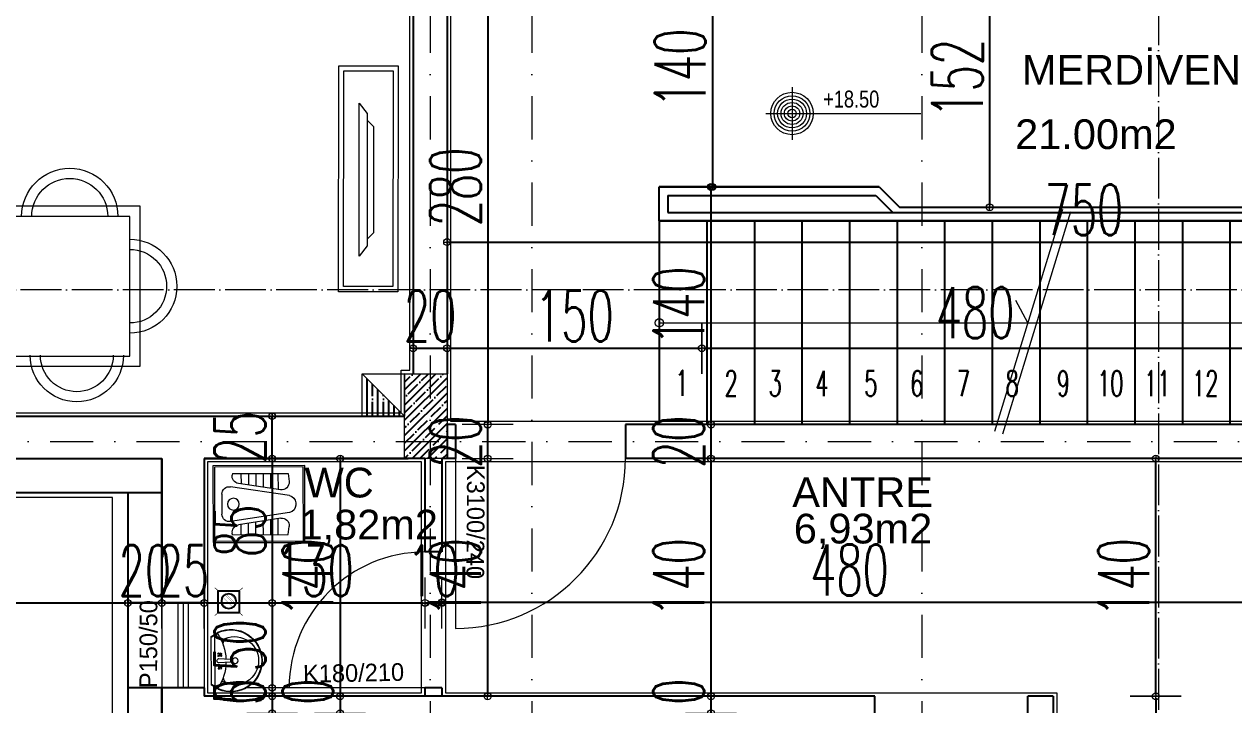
# Model space of a CAD drawing. Header units: millimetres. Extents: x -16104 to 67872, y -88009 to 12107.
# Drawn here: x 29406 to 30118, y -6715 to -6314 of the extents above; entities that cross this region are included whole.
import ezdxf

# ---------------------------------------------------------------- set-up
doc = ezdxf.new("R2010")
doc.units = ezdxf.units.MM
for name, pattern in [('ACAD_ISO04W100', [30, 24, -3, 0, -3]), ('ACAD_ISO07W100', [3, 0, -3]), ('DASHDOTX2', [50.8, 25.4, -12.7, 0, -12.7])]:
    doc.linetypes.add(name, pattern=pattern)
doc.layers.get('0').update_dxf_attribs({"color": 241})
for name, color, linetype, lineweight in [('AKS', 1, 'ACAD_ISO07W100', 5), ('akslar', 144, 'Continuous', 20), ('baca', 46, 'Continuous', 5), ('duvar', 123, 'Continuous', 25), ('emsal&kolon', 1, 'Continuous', 5), ('kapı', 3, 'Continuous', 5), ('KOTLAR', 5, 'Continuous', 20), ('merdiven', 4, 'Continuous', 25), ('OLCU', 54, 'Continuous', 13), ('pencere', 5, 'Continuous', 5), ('POZ', 36, 'Continuous', 18), ('SıVA', 40, 'Continuous', 9), ('tefriş', 30, 'Continuous', 5), ('YAZI', 22, 'Continuous', 18), ('ÖLÇÜ', 252, 'Continuous', 20)]:
    doc.layers.add(name, color=color, linetype=linetype, lineweight=lineweight)
doc.layers.add('tarama korıdor', color=33, linetype='Continuous')
doc.styles.add('DIM', font='Txttw.shx', dxfattribs={"width": 0.6})
doc.styles.add('M2', font='stylu.ttf', dxfattribs={"height": 10})
doc.styles.add('TSIMPLEX', font='tsimplex', dxfattribs={"width": 0.8})
doc.dimstyles.new('50', dxfattribs={"dimscale": 0, "dimtxt": 30, "dimasz": 1, "dimexe": 0, "dimexo": 2, "dimgap": 4, "dimtad": 1, "dimdec": 0, "dimzin": 0, "dimdsep": 46, "dimtxsty": 'DIM', "dimblk1": 'DOT', "dimblk2": 'DOT', "dimsah": 1, "dimcen": 1.5, "dimdle": 3, "dimse1": 1, "dimse2": 1, "dimclrd": 256, "dimclre": 9, "dimclrt": 256, "dimadec": 0, "dimazin": 0, "dimtfac": 0.24, "dimtdec": 0, "dimtix": 1, "dimtmove": 2, "dimatfit": 3, "dimldrblk": 'DOT', "dimfxl": 0, "dimtolj": 1, "dimtzin": 15, "dimarcsym": 0})

# ---------------------------------------------------------------- blocks, each defined once
blk = doc.blocks.new('lavabo')
at = {"layer": 'tefriş', "linetype": 'Continuous'}
for p, q in [((-22.77, -4.94), (-19.92, 0)), ((-22.43, -5.14), (-19.46, 0)), ((-19.92, 0), (19.92, 0)), ((19.46, 0), (22.43, -5.14)), ((19.92, 0), (22.77, -4.94)), ((19.92, -2.7), (-19.92, -2.7)), ((-6.25, -5.54), (-6.77, -6.08)), ((-6.77, -6.08), (-6.31, -7.1)), ((-6.31, -7.1), (-6.71, -8.15)), ((-6.71, -8.15), (-6.17, -8.66)), ((-6.51, -5.81), (-3.84, -8.34)), ((-6.44, -8.41), (-3.91, -5.74)), ((-5.2, -5.94), (-6.25, -5.54)), ((-6.17, -8.66), (-5.15, -8.21)), ((-4.18, -5.48), (-5.2, -5.94)), ((-5.15, -8.21), (-4.1, -8.61)), ((-3.64, -6), (-4.18, -5.48)), ((-4.1, -8.61), (-3.58, -8.07)), ((-4.04, -7.04), (-3.64, -6)), ((-3.58, -8.07), (-4.04, -7.04)), ((-1.17, -15.33), (-1.76, -6.54)), ((1.76, -6.26), (1.14, -15.33)), ((3.38, -5.9), (3.91, -5.38)), ((3.81, -6.94), (3.38, -5.9)), ((3.38, -7.98), (3.81, -6.94)), ((3.91, -8.51), (3.38, -7.98)), ((6.25, -8.24), (3.65, -5.64)), ((6.25, -5.64), (3.65, -8.24)), ((3.91, -5.38), (4.95, -5.81)), ((4.95, -8.08), (3.91, -8.51)), ((4.95, -5.81), (5.99, -5.38)), ((5.99, -8.51), (4.95, -8.08)), ((5.99, -5.38), (6.51, -5.9)), ((6.51, -7.98), (5.99, -8.51)), ((6.51, -5.9), (6.08, -6.94)), ((6.08, -6.94), (6.51, -7.98))]:
    blk.add_line(p, q, dxfattribs=at)
at = {"layer": 'tefriş', "linetype": 'Continuous', "extrusion": (0, 0, -1)}
for centre, major_axis, ratio, start_param, end_param in [((0, -16), (-18.1, -18.1), 1, 5.497787, 7.48683), ((0, -16), (-17.82, -17.82), 1, 5.497787, 7.48683), ((-22.66, -5.93), (-0.566, -0.566), 1, 1.203644, 1.828723), ((-23.47, -4.54), (-0.566, 0.566), 1, 2.879793, 3.399519), ((-22.66, -5.93), (-0.283, 0.283), 1, -0.367152, 0.257926), ((-23.47, -4.54), (-0.849, -0.849), 1, 4.45059, 4.970315), ((-22.3, -6.09), (-0.566, -0.566), 1, 1.828723, 2.945097), ((-0.28, 26.67), (-27.35, -27.35), 1, 5.526576, 6.089571), ((0, -19.04), (-13.92, 13.92), 1, 3.926991, 6.023888), ((-13.8, -15.22), (-3.8, -3.8), 1, 1.128011, 2.639725), ((-17.71, -8.76), (-0.566, -0.566), 1, 2.805213, 4.453092), ((0, -6.4), (-1.25, -1.25), 1, 0.7034, 3.844992), ((0, -16), (-18.1, -18.1), 1, 3.508745, 5.497787), ((0, -16), (-17.82, -17.82), 1, 3.508745, 5.497787), ((0, -19.04), (-13.92, 13.92), 1, 1.830093, 3.926991), ((0.28, 26.67), (-27.35, -27.35), 1, 4.906004, 5.469573), ((13.8, -15.22), (-3.8, -3.8), 1, 2.072664, 3.584378), ((17.71, -8.76), (-0.566, -0.566), 1, 0.259297, 1.907176), ((22.3, -6.09), (-0.566, 0.566), 1, 0.196496, 1.31287), ((23.47, -4.54), (-0.849, 0.849), 1, 4.454463, 4.974188), ((23.47, -4.54), (-0.566, -0.566), 1, 6.025259, 6.544985), ((22.66, -5.93), (-0.283, 0.283), 1, 1.31287, 1.937948), ((22.66, -5.93), (-0.566, 0.566), 1, 1.31287, 1.937948), ((-0.01, -19.56), (0, 2.35), 0.991954, 1.570796326779968, 7.853981633959554), ((-0.01, -15.24), (-0.82, 0.82), 1, 2.438193, 5.415789)]:
    blk.add_ellipse(centre, major_axis=major_axis, ratio=ratio, start_param=start_param, end_param=end_param, dxfattribs=at)
blk = doc.blocks.new('hela taşı')
for p, q in [((2105.67, 990.71), (2105.67, 1042.71)), ((2105.67, 1042.71), (2167.67, 1042.71)), ((2106.67, 991.71), (2106.67, 1041.71)), ((2106.67, 1041.71), (2166.67, 1041.71)), ((2166.67, 1041.71), (2166.67, 991.71)), ((2167.67, 1042.71), (2167.67, 990.71)), ((2118.79, 1037.37), (2118.63, 1036.38)), ((2118.79, 1037.37), (2156.43, 1037.37)), ((2151.33, 1026.32), (2122.82, 1030.68)), ((2124.59, 1037.37), (2124.59, 1030.41)), ((2129.59, 1037.37), (2129.59, 1029.65)), ((2134.59, 1037.37), (2134.59, 1028.88)), ((2139.59, 1037.37), (2139.59, 1028.11)), ((2144.59, 1037.37), (2144.59, 1027.35)), ((2149.59, 1037.37), (2149.59, 1026.58)), ((2156.43, 1037.37), (2157.06, 1031.82)), ((2111.67, 1009.89), (2111.67, 1023.53)), ((2157.33, 1022.36), (2117.42, 1028.48)), ((2161.57, 1016), (2161.57, 1017.42)), ((2157.33, 1011.06), (2117.42, 1004.95)), ((2151.33, 1007.11), (2122.82, 1002.74)), ((2144.59, 996.05), (2144.59, 1006.07)), ((2149.59, 996.05), (2149.59, 1006.84)), ((2124.59, 996.05), (2124.59, 1003.01)), ((2129.59, 996.05), (2129.59, 1003.77)), ((2134.59, 996.05), (2134.59, 1004.54)), ((2139.59, 996.05), (2139.59, 1005.31)), ((2156.43, 996.05), (2157.06, 1001.61)), ((2167.67, 990.71), (2105.67, 990.71)), ((2166.67, 991.71), (2106.67, 991.71)), ((2118.79, 996.05), (2118.63, 997.04)), ((2118.79, 996.05), (2156.43, 996.05))]:
    blk.add_line(p, q)
blk.add_circle((2119.38, 1016.71), 4)
for centre, start, end in [((2123.58, 1035.63), 171.28899, 261.28899), ((2152.09, 1031.26), 261.28899, 6.41393), ((2116.67, 1023.53), 81.28899, 180), ((2156.57, 1017.42), 0, 81.28899), ((2156.57, 1016), 278.71101, 360), ((2116.67, 1009.89), 180, 278.71101), ((2152.09, 1002.16), 353.58607, 98.71101), ((2123.58, 997.8), 98.71101, 188.71101)]:
    blk.add_arc(centre, 5, start, end)
blk = doc.blocks.new('DFG')
at = {"layer": 'tefriş'}
for points in [[(38169.15, -3228.78), (38169.11, -3095.78), (38204.11, -3095.77), (38204.15, -3228.77)], [(38172.15, -3225.78), (38172.11, -3098.78), (38201.11, -3098.77), (38201.15, -3225.77)], [(38187.31, -3200.75), (38187.26, -3122.74), (38191.96, -3116.74), (38192.02, -3206.74)]]:
    blk.add_lwpolyline(points, close=True, dxfattribs=at)
blk.add_lwpolyline([(38187.26, -3126.64), (38183.36, -3130.59), (38183.41, -3192.9), (38187.31, -3196.85)], dxfattribs=at)
blk = doc.blocks.new('rb')
at = {"layer": 'tefriş'}
for points in [[(1548.4, 487.07), (1595.5, 487.07), (1595.5, 394.92), (1548.4, 394.92)], [(1551.4, 484.07), (1592.5, 484.07), (1592.5, 397.92), (1551.4, 397.92)]]:
    blk.add_lwpolyline(points, close=True, dxfattribs=at)
for centre, radius, start, end in [((1571.95, 484.07), 12.83, 0, 180), ((1571.95, 484.07), 9.83, 0, 180), ((1551.4, 466.84), 14.18, 90, 270), ((1551.4, 466.84), 11.18, 90, 270), ((1592.5, 466.49), 13.72, 270, 90), ((1592.5, 466.49), 10.72, 270, 90), ((1551.4, 415.62), 14.18, 90, 270), ((1551.4, 415.62), 11.18, 90, 270), ((1592.29, 413.54), 13.72, 270, 90), ((1592.29, 413.54), 10.72, 270, 90), ((1571.95, 397.92), 13.83, 180, 0), ((1571.95, 397.92), 10.83, 180, 0)]:
    blk.add_arc(centre, radius, start, end, dxfattribs=at)
blk = doc.blocks.new('DOT')
for p, q in [((0, 15), (0, -15)), ((-2, 0), (0, 0)), ((2, 0), (0, 0))]:
    blk.add_line(p, q)
blk.add_circle((0, 0), 2)
blk = doc.blocks.new('*D7998')
at = {"layer": 'Defpoints', "color": 0, "transparency": 16777216}
for p in [(29659.93, -6269.56), (29659.93, -6549.56), (29678.9, -6549.56)]:
    blk.add_point(p, dxfattribs=at)
at = {"layer": 'OLCU', "lineweight": -2, "transparency": 16777216}
blk.add_line((29678.9, -6270.56), (29678.9, -6548.56), dxfattribs=at)
for p, rotation in [((29678.9, -6269.56), 90), ((29678.9, -6549.56), 270)]:
    blk.add_blockref('DOT', p, dxfattribs=dict(at, rotation=rotation))
at = {"layer": 'OLCU', "transparency": 16777216, "insert": (29659.9, -6409.56), "char_height": 30, "attachment_point": 5, "rotation": 90, "style": 'DIM'}
blk.add_mtext('\\A1;280', dxfattribs=at)
blk = doc.blocks.new('*D7999')
at = {"layer": 'Defpoints', "color": 0, "transparency": 16777216}
for p in [(29659.93, -6549.56), (29659.93, -6569.56), (29678.82, -6569.56)]:
    blk.add_point(p, dxfattribs=at)
at = {"layer": 'OLCU', "lineweight": -2, "transparency": 16777216}
for p, q in [((29678.82, -6548.56), (29678.82, -6547.56)), ((29678.82, -6549.56), (29678.82, -6569.56)), ((29678.82, -6570.56), (29678.82, -6571.56))]:
    blk.add_line(p, q, dxfattribs=at)
for p, rotation in [((29678.82, -6549.56), 270), ((29678.82, -6569.56), 90)]:
    blk.add_blockref('DOT', p, dxfattribs=dict(at, rotation=rotation))
at = {"layer": 'OLCU', "transparency": 16777216, "insert": (29659.82, -6559.56), "char_height": 30, "attachment_point": 5, "rotation": 90, "style": 'DIM'}
blk.add_mtext('\\A1;20', dxfattribs=at)
blk = doc.blocks.new('*D7695')
at = {"layer": 'Defpoints', "color": 0, "transparency": 16777216}
for p in [(29551.93, -6544.56), (29551.93, -6544.56), (29551.93, -6569.56)]:
    blk.add_point(p, dxfattribs=at)
at = {"layer": 'OLCU', "lineweight": -2, "transparency": 16777216}
for p, q in [((29551.93, -6543.56), (29551.93, -6542.56)), ((29551.93, -6569.56), (29551.93, -6544.56)), ((29551.93, -6570.56), (29551.93, -6571.56))]:
    blk.add_line(p, q, dxfattribs=at)
for p, rotation in [((29551.93, -6544.56), 270), ((29551.93, -6569.56), 90)]:
    blk.add_blockref('DOT', p, dxfattribs=dict(at, rotation=rotation))
at = {"layer": 'OLCU', "transparency": 16777216, "insert": (29532.93, -6557.06), "char_height": 30, "attachment_point": 5, "rotation": 90, "style": 'DIM'}
blk.add_mtext('\\A1;25', dxfattribs=at)
blk = doc.blocks.new('*D8000')
at = {"layer": 'Defpoints', "color": 0, "transparency": 16777216}
for p in [(29511.93, -6569.56), (29511.93, -6654.56), (29551.93, -6654.56)]:
    blk.add_point(p, dxfattribs=at)
at = {"layer": 'OLCU', "lineweight": -2, "transparency": 16777216}
blk.add_line((29551.93, -6570.56), (29551.93, -6653.56), dxfattribs=at)
for p, rotation in [((29551.93, -6569.56), 90), ((29551.93, -6654.56), 270)]:
    blk.add_blockref('DOT', p, dxfattribs=dict(at, rotation=rotation))
at = {"layer": 'OLCU', "transparency": 16777216, "insert": (29532.93, -6612.06), "char_height": 30, "attachment_point": 5, "rotation": 90, "style": 'DIM'}
blk.add_mtext('\\A1;85', dxfattribs=at)
blk = doc.blocks.new('*D8001')
at = {"layer": 'Defpoints', "color": 0, "transparency": 16777216}
for p in [(29511.93, -6654.56), (29511.93, -6704.56), (29551.93, -6704.56)]:
    blk.add_point(p, dxfattribs=at)
at = {"layer": 'OLCU', "lineweight": -2, "transparency": 16777216}
blk.add_line((29551.93, -6655.56), (29551.93, -6703.56), dxfattribs=at)
for p, rotation in [((29551.93, -6654.56), 90), ((29551.93, -6704.56), 270)]:
    blk.add_blockref('DOT', p, dxfattribs=dict(at, rotation=rotation))
at = {"layer": 'OLCU', "transparency": 16777216, "insert": (29532.93, -6679.56), "char_height": 30, "attachment_point": 5, "rotation": 90, "style": 'DIM'}
blk.add_mtext('\\A1;50', dxfattribs=at)
blk = doc.blocks.new('*D7696')
at = {"layer": 'Defpoints', "color": 0, "transparency": 16777216}
for p in [(29551.93, -6704.56), (29551.93, -6709.56), (29551.93, -6709.56)]:
    blk.add_point(p, dxfattribs=at)
at = {"layer": 'OLCU', "lineweight": -2, "transparency": 16777216}
for p, q in [((29551.93, -6703.56), (29551.93, -6702.56)), ((29551.93, -6704.56), (29551.93, -6709.56)), ((29551.93, -6710.56), (29551.93, -6711.56))]:
    blk.add_line(p, q, dxfattribs=at)
for p, rotation in [((29551.93, -6704.56), 270), ((29551.93, -6709.56), 90)]:
    blk.add_blockref('DOT', p, dxfattribs=dict(at, rotation=rotation))
at = {"layer": 'OLCU', "transparency": 16777216, "insert": (29532.93, -6707.06), "char_height": 30, "attachment_point": 5, "rotation": 90, "style": 'DIM'}
blk.add_mtext('\\A1;5', dxfattribs=at)
blk = doc.blocks.new('*D7697')
at = {"layer": 'Defpoints', "color": 0, "transparency": 16777216}
for p in [(29551.93, -6709.56), (29551.93, -6719.56), (29551.93, -6719.56)]:
    blk.add_point(p, dxfattribs=at)
at = {"layer": 'OLCU', "lineweight": -2, "transparency": 16777216}
for p, q in [((29551.93, -6708.56), (29551.93, -6707.56)), ((29551.93, -6709.56), (29551.93, -6719.56)), ((29551.93, -6720.56), (29551.93, -6721.56))]:
    blk.add_line(p, q, dxfattribs=at)
for p, rotation in [((29551.93, -6709.56), 270), ((29551.93, -6719.56), 90)]:
    blk.add_blockref('DOT', p, dxfattribs=dict(at, rotation=rotation))
at = {"layer": 'OLCU', "transparency": 16777216, "insert": (29532.93, -6714.56), "char_height": 30, "attachment_point": 5, "rotation": 90, "style": 'DIM'}
blk.add_mtext('\\A1;10', dxfattribs=at)
blk = doc.blocks.new('*D7700')
at = {"layer": 'Defpoints', "color": 0, "transparency": 16777216}
for p in [(29591.93, -6569.56), (29591.93, -6709.56), (29591.93, -6709.56)]:
    blk.add_point(p, dxfattribs=at)
at = {"layer": 'OLCU', "lineweight": -2, "transparency": 16777216}
blk.add_line((29591.93, -6570.56), (29591.93, -6708.56), dxfattribs=at)
for p, rotation in [((29591.93, -6569.56), 90), ((29591.93, -6709.56), 270)]:
    blk.add_blockref('DOT', p, dxfattribs=dict(at, rotation=rotation))
at = {"layer": 'OLCU', "transparency": 16777216, "insert": (29572.93, -6639.56), "char_height": 30, "attachment_point": 5, "rotation": 90, "style": 'DIM'}
blk.add_mtext('\\A1;140', dxfattribs=at)
blk = doc.blocks.new('*D7701')
at = {"layer": 'Defpoints', "color": 0, "transparency": 16777216}
for p in [(29591.93, -6709.56), (29591.93, -6719.56), (29591.93, -6719.56)]:
    blk.add_point(p, dxfattribs=at)
at = {"layer": 'OLCU', "lineweight": -2, "transparency": 16777216}
for p, q in [((29591.93, -6708.56), (29591.93, -6707.56)), ((29591.93, -6709.56), (29591.93, -6719.56)), ((29591.93, -6720.56), (29591.93, -6721.56))]:
    blk.add_line(p, q, dxfattribs=at)
for p, rotation in [((29591.93, -6709.56), 270), ((29591.93, -6719.56), 90)]:
    blk.add_blockref('DOT', p, dxfattribs=dict(at, rotation=rotation))
at = {"layer": 'OLCU', "transparency": 16777216, "insert": (29572.93, -6714.56), "char_height": 30, "attachment_point": 5, "rotation": 90, "style": 'DIM'}
blk.add_mtext('\\A1;10', dxfattribs=at)
blk = doc.blocks.new('*D7705')
at = {"layer": 'Defpoints', "color": 0, "transparency": 16777216}
for p in [(29678.82, -6569.56), (29663.82, -6709.56), (29678.82, -6709.56)]:
    blk.add_point(p, dxfattribs=at)
at = {"layer": 'OLCU', "lineweight": -2, "transparency": 16777216}
blk.add_line((29678.82, -6570.56), (29678.82, -6708.56), dxfattribs=at)
for p, rotation in [((29678.82, -6569.56), 90), ((29678.82, -6709.56), 270)]:
    blk.add_blockref('DOT', p, dxfattribs=dict(at, rotation=rotation))
at = {"layer": 'OLCU', "transparency": 16777216, "insert": (29659.82, -6639.56), "char_height": 30, "attachment_point": 5, "rotation": 90, "style": 'DIM'}
blk.add_mtext('\\A1;140', dxfattribs=at)
blk = doc.blocks.new('*D7711')
at = {"layer": 'Defpoints', "color": 0, "transparency": 16777216}
for p in [(29811.18, -6269.56), (29811.18, -6409.56), (29811.18, -6409.56)]:
    blk.add_point(p, dxfattribs=at)
at = {"layer": 'OLCU', "lineweight": -2, "transparency": 16777216}
blk.add_line((29811.18, -6270.56), (29811.18, -6408.56), dxfattribs=at)
for p, rotation in [((29811.18, -6269.56), 90), ((29811.18, -6409.56), 270)]:
    blk.add_blockref('DOT', p, dxfattribs=dict(at, rotation=rotation))
at = {"layer": 'OLCU', "transparency": 16777216, "insert": (29792.18, -6339.56), "char_height": 30, "attachment_point": 5, "rotation": 90, "style": 'DIM'}
blk.add_mtext('\\A1;140', dxfattribs=at)
blk = doc.blocks.new('*D7712')
at = {"layer": 'Defpoints', "color": 0, "transparency": 16777216}
for p in [(29810.35, -6409.56), (29810.35, -6549.56), (29810.35, -6549.56)]:
    blk.add_point(p, dxfattribs=at)
at = {"layer": 'OLCU', "lineweight": -2, "transparency": 16777216}
blk.add_line((29810.35, -6410.56), (29810.35, -6548.56), dxfattribs=at)
for p, rotation in [((29810.35, -6409.56), 90), ((29810.35, -6549.56), 270)]:
    blk.add_blockref('DOT', p, dxfattribs=dict(at, rotation=rotation))
at = {"layer": 'OLCU', "transparency": 16777216, "insert": (29791.35, -6479.56), "char_height": 30, "attachment_point": 5, "rotation": 90, "style": 'DIM'}
blk.add_mtext('\\A1;140', dxfattribs=at)
blk = doc.blocks.new('*D7713')
at = {"layer": 'Defpoints', "color": 0, "transparency": 16777216}
for p in [(29810.35, -6549.56), (29810.35, -6569.56), (29810.35, -6569.56)]:
    blk.add_point(p, dxfattribs=at)
at = {"layer": 'OLCU', "lineweight": -2, "transparency": 16777216}
for p, q in [((29810.35, -6548.56), (29810.35, -6547.56)), ((29810.35, -6549.56), (29810.35, -6569.56)), ((29810.35, -6570.56), (29810.35, -6571.56))]:
    blk.add_line(p, q, dxfattribs=at)
for p, rotation in [((29810.35, -6549.56), 270), ((29810.35, -6569.56), 90)]:
    blk.add_blockref('DOT', p, dxfattribs=dict(at, rotation=rotation))
at = {"layer": 'OLCU', "transparency": 16777216, "insert": (29791.35, -6559.56), "char_height": 30, "attachment_point": 5, "rotation": 90, "style": 'DIM'}
blk.add_mtext('\\A1;20', dxfattribs=at)
blk = doc.blocks.new('*D7714')
at = {"layer": 'Defpoints', "color": 0, "transparency": 16777216}
for p in [(29810.35, -6569.56), (29810.35, -6709.56), (29810.35, -6709.56)]:
    blk.add_point(p, dxfattribs=at)
at = {"layer": 'OLCU', "lineweight": -2, "transparency": 16777216}
blk.add_line((29810.35, -6570.56), (29810.35, -6708.56), dxfattribs=at)
for p, rotation in [((29810.35, -6569.56), 90), ((29810.35, -6709.56), 270)]:
    blk.add_blockref('DOT', p, dxfattribs=dict(at, rotation=rotation))
at = {"layer": 'OLCU', "transparency": 16777216, "insert": (29791.35, -6639.56), "char_height": 30, "attachment_point": 5, "rotation": 90, "style": 'DIM'}
blk.add_mtext('\\A1;140', dxfattribs=at)
blk = doc.blocks.new('*D7715')
at = {"layer": 'Defpoints', "color": 0, "transparency": 16777216}
for p in [(29810.35, -6709.56), (29810.35, -6719.56), (29810.35, -6719.56)]:
    blk.add_point(p, dxfattribs=at)
at = {"layer": 'OLCU', "lineweight": -2, "transparency": 16777216}
for p, q in [((29810.35, -6708.56), (29810.35, -6707.56)), ((29810.35, -6709.56), (29810.35, -6719.56)), ((29810.35, -6720.56), (29810.35, -6721.56))]:
    blk.add_line(p, q, dxfattribs=at)
for p, rotation in [((29810.35, -6709.56), 270), ((29810.35, -6719.56), 90)]:
    blk.add_blockref('DOT', p, dxfattribs=dict(at, rotation=rotation))
at = {"layer": 'OLCU', "transparency": 16777216, "insert": (29791.35, -6714.56), "char_height": 30, "attachment_point": 5, "rotation": 90, "style": 'DIM'}
blk.add_mtext('\\A1;10', dxfattribs=at)
blk = doc.blocks.new('*D8035')
at = {"layer": 'Defpoints', "color": 0, "transparency": 16777216}
for p in [(29466.93, -6654.56), (29486.93, -6654.56), (29486.93, -6654.56)]:
    blk.add_point(p, dxfattribs=at)
at = {"layer": 'OLCU', "lineweight": -2, "transparency": 16777216}
for p, q in [((29465.93, -6654.56), (29464.93, -6654.56)), ((29466.93, -6654.56), (29486.93, -6654.56)), ((29487.93, -6654.56), (29488.93, -6654.56))]:
    blk.add_line(p, q, dxfattribs=at)
blk.add_blockref('DOT', (29466.93, -6654.56), dxfattribs=at)
at = {"layer": 'OLCU', "lineweight": -2, "transparency": 16777216, "rotation": 180}
blk.add_blockref('DOT', (29486.93, -6654.56), dxfattribs=at)
at = {"layer": 'OLCU', "transparency": 16777216, "insert": (29476.93, -6635.56), "char_height": 30, "attachment_point": 5, "style": 'DIM'}
blk.add_mtext('\\A1;20', dxfattribs=at)
blk = doc.blocks.new('*D7734')
at = {"layer": 'Defpoints', "color": 0, "transparency": 16777216}
for p in [(29486.93, -6654.56), (29511.93, -6654.56), (29511.93, -6654.56)]:
    blk.add_point(p, dxfattribs=at)
at = {"layer": 'OLCU', "lineweight": -2, "transparency": 16777216}
for p, q in [((29485.93, -6654.56), (29484.93, -6654.56)), ((29486.93, -6654.56), (29511.93, -6654.56)), ((29512.93, -6654.56), (29513.93, -6654.56))]:
    blk.add_line(p, q, dxfattribs=at)
blk.add_blockref('DOT', (29486.93, -6654.56), dxfattribs=at)
at = {"layer": 'OLCU', "lineweight": -2, "transparency": 16777216, "rotation": 180}
blk.add_blockref('DOT', (29511.93, -6654.56), dxfattribs=at)
at = {"layer": 'OLCU', "transparency": 16777216, "insert": (29499.43, -6635.56), "char_height": 30, "attachment_point": 5, "style": 'DIM'}
blk.add_mtext('\\A1;25', dxfattribs=at)
blk = doc.blocks.new('*D8036')
at = {"layer": 'Defpoints', "color": 0, "transparency": 16777216}
for p in [(29511.93, -6612.06), (29641.93, -6612.06), (29641.93, -6654.56)]:
    blk.add_point(p, dxfattribs=at)
at = {"layer": 'OLCU', "lineweight": -2, "transparency": 16777216}
blk.add_line((29512.93, -6654.56), (29640.93, -6654.56), dxfattribs=at)
at = {"layer": 'OLCU', "lineweight": -2, "transparency": 16777216, "rotation": 180}
blk.add_blockref('DOT', (29511.93, -6654.56), dxfattribs=at)
at = {"layer": 'OLCU', "lineweight": -2, "transparency": 16777216}
blk.add_blockref('DOT', (29641.93, -6654.56), dxfattribs=at)
at = {"layer": 'OLCU', "transparency": 16777216, "insert": (29576.93, -6635.56), "char_height": 30, "attachment_point": 5, "style": 'DIM'}
blk.add_mtext('\\A1;130', dxfattribs=at)
blk = doc.blocks.new('*D8037')
at = {"layer": 'Defpoints', "color": 0, "transparency": 16777216}
for p in [(29641.93, -6624.56), (29651.93, -6624.56), (29651.93, -6654.62)]:
    blk.add_point(p, dxfattribs=at)
at = {"layer": 'OLCU', "lineweight": -2, "transparency": 16777216}
for p, q in [((29640.93, -6654.62), (29639.93, -6654.62)), ((29641.93, -6654.62), (29651.93, -6654.62)), ((29652.93, -6654.62), (29653.93, -6654.62))]:
    blk.add_line(p, q, dxfattribs=at)
blk.add_blockref('DOT', (29641.93, -6654.62), dxfattribs=at)
at = {"layer": 'OLCU', "lineweight": -2, "transparency": 16777216, "rotation": 180}
blk.add_blockref('DOT', (29651.93, -6654.62), dxfattribs=at)
at = {"layer": 'OLCU', "transparency": 16777216, "insert": (29646.93, -6635.62), "char_height": 30, "attachment_point": 5, "style": 'DIM'}
blk.add_mtext('\\A1;10', dxfattribs=at)
blk = doc.blocks.new('*D7735')
at = {"layer": 'Defpoints', "color": 0, "transparency": 16777216}
for p in [(29651.93, -6569.56), (30131.93, -6569.56), (30131.93, -6654.1)]:
    blk.add_point(p, dxfattribs=at)
at = {"layer": 'OLCU', "lineweight": -2, "transparency": 16777216}
blk.add_line((29652.93, -6654.1), (30130.93, -6654.1), dxfattribs=at)
at = {"layer": 'OLCU', "lineweight": -2, "transparency": 16777216, "rotation": 180}
blk.add_blockref('DOT', (29651.93, -6654.1), dxfattribs=at)
at = {"layer": 'OLCU', "lineweight": -2, "transparency": 16777216}
blk.add_blockref('DOT', (30131.93, -6654.1), dxfattribs=at)
at = {"layer": 'OLCU', "transparency": 16777216, "insert": (29891.93, -6635.1), "char_height": 30, "attachment_point": 5, "style": 'DIM'}
blk.add_mtext('\\A1;480', dxfattribs=at)
blk = doc.blocks.new('*D8038')
at = {"layer": 'Defpoints', "color": 0, "transparency": 16777216}
for p in [(30131.93, -6624.56), (30141.93, -6624.56), (30141.93, -6654.13)]:
    blk.add_point(p, dxfattribs=at)
at = {"layer": 'OLCU', "lineweight": -2, "transparency": 16777216}
for p, q in [((30130.93, -6654.13), (30129.93, -6654.13)), ((30131.93, -6654.13), (30141.93, -6654.13)), ((30142.93, -6654.13), (30143.93, -6654.13))]:
    blk.add_line(p, q, dxfattribs=at)
blk.add_blockref('DOT', (30131.93, -6654.13), dxfattribs=at)
at = {"layer": 'OLCU', "lineweight": -2, "transparency": 16777216, "rotation": 180}
blk.add_blockref('DOT', (30141.93, -6654.13), dxfattribs=at)
at = {"layer": 'OLCU', "transparency": 16777216, "insert": (30136.93, -6635.13), "char_height": 30, "attachment_point": 5, "style": 'DIM'}
blk.add_mtext('\\A1;10', dxfattribs=at)
blk = doc.blocks.new('*D7772')
at = {"layer": 'Defpoints', "color": 0, "transparency": 16777216}
for p in [(30072.29, -6569.56), (30072.6, -6569.56), (30072.29, -6709.56)]:
    blk.add_point(p, dxfattribs=at)
at = {"layer": 'OLCU', "lineweight": -2, "transparency": 16777216}
blk.add_line((30072.29, -6708.56), (30072.29, -6570.56), dxfattribs=at)
for p, rotation in [((30072.29, -6569.56), 90), ((30072.29, -6709.56), 270)]:
    blk.add_blockref('DOT', p, dxfattribs=dict(at, rotation=rotation))
at = {"layer": 'OLCU', "transparency": 16777216, "insert": (30053.29, -6639.56), "char_height": 30, "attachment_point": 5, "rotation": 90, "style": 'DIM'}
blk.add_mtext('\\A1;140', dxfattribs=at)
blk = doc.blocks.new('*D7773')
at = {"layer": 'Defpoints', "color": 0, "transparency": 16777216}
for p in [(30041.93, -6709.56), (30041.93, -7329.06), (30072.29, -7329.06)]:
    blk.add_point(p, dxfattribs=at)
at = {"layer": 'OLCU', "lineweight": -2, "transparency": 16777216}
blk.add_line((30072.29, -6710.56), (30072.29, -7328.06), dxfattribs=at)
for p, rotation in [((30072.29, -6709.56), 90), ((30072.29, -7329.06), 270)]:
    blk.add_blockref('DOT', p, dxfattribs=dict(at, rotation=rotation))
at = {"layer": 'OLCU', "transparency": 16777216, "insert": (30053.29, -7019.31), "char_height": 30, "attachment_point": 5, "rotation": 90, "style": 'DIM'}
blk.add_mtext('\\A1;620', dxfattribs=at)
blk = doc.blocks.new('Kot')
at = {"layer": 'KOTLAR'}
for p, q in [((0, 0.155), (0, -0.155)), ((-0.155, 0), (0.7586, 0))]:
    blk.add_line(p, q, dxfattribs=at)
for radius in [0.125, 0.105, 0.085, 0.065, 0.045, 0.045, 0.025]:
    blk.add_circle((0, 0), radius, dxfattribs=at)
at = {"layer": 'YAZI', "style": 'TSIMPLEX', "width": 0.8}
blk.add_attdef('KOTH', (0.1836, 0.0349), '', height=0.1, dxfattribs=at)
blk = doc.blocks.new('*D7940')
at = {"layer": 'Defpoints', "color": 0, "transparency": 16777216}
for p in [(29974.43, -6269.56), (29974.43, -6421.56), (29975.27, -6421.56)]:
    blk.add_point(p, dxfattribs=at)
at = {"layer": 'OLCU', "lineweight": -2, "transparency": 16777216}
blk.add_line((29974.43, -6270.56), (29974.43, -6420.56), dxfattribs=at)
for p, rotation in [((29974.43, -6269.56), 90), ((29974.43, -6421.56), 270)]:
    blk.add_blockref('DOT', p, dxfattribs=dict(at, rotation=rotation))
at = {"layer": 'OLCU', "transparency": 16777216, "insert": (29955.43, -6345.56), "char_height": 30, "attachment_point": 5, "rotation": 90, "style": 'DIM'}
blk.add_mtext('\\A1;152', dxfattribs=at)
blk = doc.blocks.new('*D7942')
at = {"layer": 'Defpoints', "color": 0, "transparency": 16777216}
for p in [(29654.93, -6504.56), (29634.93, -6514.56), (29654.93, -6514.56)]:
    blk.add_point(p, dxfattribs=at)
at = {"layer": 'OLCU', "lineweight": -2, "transparency": 16777216}
for p, q in [((29633.93, -6504.56), (29632.93, -6504.56)), ((29634.93, -6504.56), (29654.93, -6504.56)), ((29655.93, -6504.56), (29656.93, -6504.56))]:
    blk.add_line(p, q, dxfattribs=at)
blk.add_blockref('DOT', (29634.93, -6504.56), dxfattribs=at)
at = {"layer": 'OLCU', "lineweight": -2, "transparency": 16777216, "rotation": 180}
blk.add_blockref('DOT', (29654.93, -6504.56), dxfattribs=at)
at = {"layer": 'OLCU', "transparency": 16777216, "insert": (29644.93, -6485.56), "char_height": 30, "attachment_point": 5, "style": 'DIM'}
blk.add_mtext('\\A1;20', dxfattribs=at)
blk = doc.blocks.new('*D7943')
at = {"layer": 'Defpoints', "color": 0, "transparency": 16777216}
for p in [(29804.93, -6504.56), (29654.93, -6519.56), (29804.93, -6519.56)]:
    blk.add_point(p, dxfattribs=at)
at = {"layer": 'OLCU', "lineweight": -2, "transparency": 16777216}
blk.add_line((29655.93, -6504.56), (29803.93, -6504.56), dxfattribs=at)
at = {"layer": 'OLCU', "lineweight": -2, "transparency": 16777216, "rotation": 180}
blk.add_blockref('DOT', (29654.93, -6504.56), dxfattribs=at)
at = {"layer": 'OLCU', "lineweight": -2, "transparency": 16777216}
blk.add_blockref('DOT', (29804.93, -6504.56), dxfattribs=at)
at = {"layer": 'OLCU', "transparency": 16777216, "insert": (29729.93, -6485.56), "char_height": 30, "attachment_point": 5, "style": 'DIM'}
blk.add_mtext('\\A1;150', dxfattribs=at)
blk = doc.blocks.new('*D7944')
at = {"layer": 'Defpoints', "color": 0, "transparency": 16777216}
for p in [(29804.93, -6504.56), (30283.93, -6504.56), (30283.93, -6504.56)]:
    blk.add_point(p, dxfattribs=at)
at = {"layer": 'OLCU', "lineweight": -2, "transparency": 16777216}
blk.add_line((29805.93, -6504.56), (30282.93, -6504.56), dxfattribs=at)
at = {"layer": 'OLCU', "lineweight": -2, "transparency": 16777216, "rotation": 180}
blk.add_blockref('DOT', (29804.93, -6504.56), dxfattribs=at)
at = {"layer": 'OLCU', "lineweight": -2, "transparency": 16777216}
blk.add_blockref('DOT', (30283.93, -6504.56), dxfattribs=at)
at = {"layer": 'OLCU', "transparency": 16777216, "insert": (29965.91, -6483.61), "char_height": 30, "attachment_point": 5, "style": 'DIM'}
blk.add_mtext('\\A1;480', dxfattribs=at)
blk = doc.blocks.new('*D7947')
at = {"layer": 'Defpoints', "color": 0, "transparency": 16777216}
for p in [(29654.93, -6442.06), (30404.93, -6442.06), (30404.93, -6442.06)]:
    blk.add_point(p, dxfattribs=at)
at = {"layer": 'OLCU', "lineweight": -2, "transparency": 16777216}
blk.add_line((29655.93, -6442.06), (30403.93, -6442.06), dxfattribs=at)
at = {"layer": 'OLCU', "lineweight": -2, "transparency": 16777216, "rotation": 180}
blk.add_blockref('DOT', (29654.93, -6442.06), dxfattribs=at)
at = {"layer": 'OLCU', "lineweight": -2, "transparency": 16777216}
blk.add_blockref('DOT', (30404.93, -6442.06), dxfattribs=at)
at = {"layer": 'OLCU', "transparency": 16777216, "insert": (30029.93, -6423.06), "char_height": 30, "attachment_point": 5, "style": 'DIM'}
blk.add_mtext('\\A1;750', dxfattribs=at)
blk = doc.blocks.new('A$C412C2498')
at = {"color": 5, "const_width": 0.6}
for points in [[(3.6, 24.3), (0.2, 27)], [(23.8, 24.3), (27.3, 27)], [(3.6, 3), (0.2, 0.2)], [(23.8, 3), (27.3, 0.2)]]:
    blk.add_lwpolyline(points, dxfattribs=at)
at = {"color": 5}
blk.add_lwpolyline([(23.8, 24.3), (3.6, 24.3), (3.6, 3), (23.8, 3)], close=True, dxfattribs=at)
at = {"const_width": 0.1}
for points in [[(6.7, 12.2), (14.6, 20.2)], [(6.8, 14.5), (12.4, 20.1)], [(7.1, 10.4), (16.4, 19.7)], [(7.9, 9.1), (17.8, 19)], [(8.8, 8), (18.9, 18.1)], [(10, 7.1), (19.8, 16.9)], [(11.3, 6.4), (20.4, 15.6)], [(13, 6), (20.8, 13.8)], [(14.8, 6.1), (20.8, 12.1)], [(17.4, 7), (19.8, 9.4)]]:
    blk.add_lwpolyline(points, dxfattribs=at)
blk.add_circle((13.7, 13.1), 7.12)
blk = doc.blocks.new('A$C5E2C1EC0')
at = {"xscale": 0.6105719971092185, "yscale": 0.6105719971092185, "zscale": 0.6105719971092185}
blk.add_blockref('A$C412C2498', (0, 0), dxfattribs=at)
blk = doc.blocks.new('*D7966')
at = {"layer": 'Defpoints', "color": 0, "transparency": 16777216}
for p in [(28854.93, -6569.56), (29466.93, -6589.56), (29466.93, -6654.56)]:
    blk.add_point(p, dxfattribs=at)
at = {"layer": 'OLCU', "lineweight": -2, "transparency": 16777216}
blk.add_line((28855.93, -6654.56), (29465.93, -6654.56), dxfattribs=at)
at = {"layer": 'OLCU', "lineweight": -2, "transparency": 16777216, "rotation": 180}
blk.add_blockref('DOT', (28854.93, -6654.56), dxfattribs=at)
at = {"layer": 'OLCU', "lineweight": -2, "transparency": 16777216}
blk.add_blockref('DOT', (29466.93, -6654.56), dxfattribs=at)
at = {"layer": 'OLCU', "transparency": 16777216, "insert": (29160.93, -6635.56), "char_height": 30, "attachment_point": 5, "style": 'DIM'}
blk.add_mtext('\\A1;612', dxfattribs=at)
blk = doc.blocks.new('*D7969')
at = {"layer": 'Defpoints', "color": 0, "transparency": 16777216}
for p in [(29384.22, -6589.56), (29486.93, -6589.56), (29486.93, -7594.06)]:
    blk.add_point(p, dxfattribs=at)
at = {"layer": 'OLCU', "lineweight": -2, "transparency": 16777216}
blk.add_line((29384.22, -7593.06), (29384.22, -6590.56), dxfattribs=at)
for p, rotation in [((29384.22, -6589.56), 90), ((29384.22, -7594.06), 270)]:
    blk.add_blockref('DOT', p, dxfattribs=dict(at, rotation=rotation))
at = {"layer": 'OLCU', "transparency": 16777216, "insert": (29365.22, -7091.81), "char_height": 30, "attachment_point": 5, "rotation": 90, "style": 'DIM'}
blk.add_mtext('\\A1;1005', dxfattribs=at)

msp = doc.modelspace()

# ---------------------------------------------------------------- hatches: boundary and pattern name
h = msp.add_hatch()
h.set_pattern_fill('ANSI35,_O', color=256, angle=45)
h.set_pattern_definition([(90, (18012.7763, -17059.605), (-6.35, 1e-15), []), (90, (18015.9513, -17056.43), (-6.35, 1e-15), [7.9375, -1.5875, 0, -1.5875])])
h.paths.add_polyline_path([(29604.93, -6519.56), (29604.93, -6542.56), (29627.93, -6542.56)])
h.paths.add_polyline_path([(29627.93, -6542.56), (29604.93, -6542.56), (29604.93, -6544.56), (29629.93, -6544.56)])
h = msp.add_hatch()
h.set_pattern_fill('ANSI35,_O', color=256)
h.set_pattern_definition([(45, (18012.7763, -17059.605), (-4.490128, 4.490128), []), (45, (18017.2665, -17059.605), (-4.490128, 4.490128), [7.9375, -1.5875, 0, -1.5875])])
h.paths.add_polyline_path([(29644.89, -6519.56), (29629.93, -6519.56), (29629.93, -6569.56), (29644.89, -6569.56)])
h.paths.add_polyline_path([(29644.89, -6569.56), (29654.93, -6569.56), (29654.93, -6519.56), (29644.89, -6519.56)])

# ---------------------------------------------------------------- linework, layer by layer
msp.add_line((29466.93, -6589.56), (29486.93, -6589.56))
at = {"layer": 'AKS', "color": 1, "linetype": 'ACAD_ISO04W100'}
for p, q in [((30073.9, -5369.07), (30073.9, -7691.51)), ((31324.11, -6470.24), (28715.76, -6470.24))]:
    msp.add_line(p, q, dxfattribs=at)
at = {"layer": 'akslar', "linetype": 'DASHDOTX2'}
for p, q in [((29644.89, -5134.56), (29644.89, -7944.06)), ((29704.93, -5134.56), (29704.93, -7944.06)), ((29934.43, -5134.56), (29934.43, -7944.06)), ((28504.93, -6559.56), (31554.93, -6559.56))]:
    msp.add_line(p, q, dxfattribs=at)
at = {"layer": 'baca'}
msp.add_lwpolyline([(29604.93, -6519.56), (29629.93, -6519.56), (29629.93, -6544.56), (29604.93, -6544.56), (29604.93, -6519.56), (29629.93, -6544.56)], dxfattribs=at)
at = {"layer": 'duvar'}
for p, q in [((29634.93, -6299.56), (29634.93, -6519.56)), ((29654.93, -6299.56), (29654.93, -6519.56)), ((29300.93, -6544.56), (29629.93, -6544.56)), ((29659.93, -6549.56), (29654.93, -6549.56)), ((29654.93, -6549.56), (29654.93, -6569.56)), ((29659.93, -6549.56), (29659.93, -6569.56)), ((30301.93, -6549.56), (29759.93, -6549.56)), ((29759.93, -6549.56), (29759.93, -6569.56)), ((29300.93, -6569.56), (29486.93, -6569.56)), ((29486.93, -6654.56), (29486.93, -6569.56)), ((29486.93, -6569.56), (29486.93, -6654.56)), ((29486.93, -6569.56), (29486.93, -6654.56)), ((29511.93, -6569.56), (29631.93, -6569.56)), ((29641.93, -6569.56), (29511.93, -6569.56)), ((29511.93, -6569.56), (29511.93, -6654.56)), ((29641.93, -6569.56), (29636.93, -6569.56)), ((29641.93, -6569.56), (29641.93, -6624.56)), ((29659.93, -6569.56), (29651.93, -6569.56)), ((29659.93, -6569.56), (29651.93, -6569.56)), ((29659.93, -6569.56), (29651.93, -6569.56)), ((29651.93, -6569.56), (29651.93, -6624.56)), ((30116.93, -6569.56), (29759.93, -6569.56)), ((30031.93, -6569.56), (29759.93, -6569.56)), ((30131.93, -6569.56), (30073.9, -6569.56)), ((30116.93, -6569.56), (30106.93, -6569.56)), ((29300.93, -6589.56), (29466.93, -6589.56)), ((29466.93, -6589.56), (29466.93, -6654.56)), ((29651.93, -6624.56), (29641.93, -6624.56)), ((29511.93, -6654.56), (29466.93, -6654.56)), ((29466.93, -6654.56), (29466.93, -7259.31)), ((29466.93, -6704.56), (29466.93, -6774.56)), ((29511.93, -6704.56), (29466.93, -6704.56)), ((29486.93, -6774.56), (29486.93, -6704.56)), ((29486.93, -6704.56), (29486.93, -6774.56)), ((29486.93, -6704.56), (29486.93, -6774.56)), ((29511.93, -6704.56), (29511.93, -6709.56)), ((29641.93, -6709.56), (29511.93, -6709.56)), ((29906.93, -6709.56), (29636.93, -6709.56)), ((29641.93, -6704.56), (29641.93, -6709.56)), ((29651.93, -6704.56), (29641.93, -6704.56)), ((29651.93, -6704.56), (29651.93, -6709.56)), ((29906.93, -6719.56), (29906.93, -6709.56)), ((30011.93, -6709.56), (29996.93, -6709.56)), ((29996.93, -6719.56), (29996.93, -6709.56)), ((30011.93, -6709.56), (30011.93, -6999.56))]:
    msp.add_line(p, q, dxfattribs=at)
at = {"layer": 'emsal&kolon'}
msp.add_lwpolyline([(29629.93, -6519.56), (29654.93, -6519.56), (29654.93, -6569.56), (29629.93, -6569.56), (29629.93, -6519.56)], dxfattribs=at)
at = {"layer": 'kapı'}
for p, q in [((29659.93, -6569.56), (29659.93, -6669.56)), ((29641.93, -6704.56), (29561.93, -6704.56))]:
    msp.add_line(p, q, dxfattribs=at)
for centre, radius, start, end in [((29659.93, -6569.56), 100, 270, 0), ((29641.93, -6704.56), 80, 90, 180)]:
    msp.add_arc(centre, radius, start, end, dxfattribs=at)
at = {"layer": 'merdiven'}
for p, q in [((29909.43, -6409.56), (29779.93, -6409.56)), ((29779.93, -6409.56), (29909.43, -6409.56)), ((29779.93, -6429.56), (29779.93, -6409.56)), ((29909.43, -6409.56), (29921.43, -6421.56)), ((29784.93, -6414.56), (29907.36, -6414.56)), ((29784.93, -6414.56), (29784.93, -6424.56)), ((29907.36, -6414.56), (29917.36, -6424.56)), ((29784.93, -6424.56), (30278.93, -6424.56)), ((29921.43, -6421.56), (30138.43, -6421.56)), ((30283.93, -6429.56), (29779.93, -6429.56)), ((29779.93, -6429.56), (30283.93, -6429.56)), ((29779.93, -6429.56), (29779.93, -6549.56)), ((29807.93, -6429.56), (29807.93, -6549.56)), ((29835.93, -6429.56), (29835.93, -6549.56)), ((29863.93, -6429.56), (29863.93, -6549.56)), ((29891.93, -6429.56), (29891.93, -6549.56)), ((29919.93, -6429.56), (29919.93, -6549.56)), ((29947.93, -6429.56), (29947.93, -6549.56)), ((29975.93, -6429.56), (29975.93, -6549.56)), ((30003.93, -6429.56), (30003.93, -6549.56)), ((30031.93, -6429.56), (30031.93, -6549.56)), ((30059.93, -6429.56), (30059.93, -6549.56)), ((30087.93, -6429.56), (30087.93, -6549.56)), ((30115.93, -6429.56), (30115.93, -6549.56))]:
    msp.add_line(p, q, dxfattribs=at)
at = {"layer": 'pencere'}
for p, q in [((29486.93, -6654.56), (29486.93, -6704.56)), ((29496.43, -6654.56), (29496.43, -6704.56)), ((29499.43, -6654.56), (29499.43, -6704.56)), ((29502.43, -6654.56), (29502.43, -6704.56)), ((29511.93, -6654.56), (29511.93, -6704.56))]:
    msp.add_line(p, q, dxfattribs=at)
at = {"layer": 'SıVA'}
for points in [[(30594.93, -6842.56), (30594.93, -7357.06), (30459.93, -7357.06), (30459.93, -7617.06), (29677.93, -7617.06), (29677.93, -7447.06), (29457.93, -7447.06), (29457.93, -6592.56), (28995.93, -6592.56), (28995.93, -6077.87), (28825.93, -6077.87), (28825.93, -5625.56), (29115.93, -5625.56), (29115.93, -5455.56), (30937.93, -5455.56), (30937.93, -5625.56), (31227.93, -5625.56), (31227.93, -6077.87), (31057.93, -6077.87), (31057.93, -6572.56), (30897.93, -6572.56), (30897.93, -6842.56)], [(29031.93, -6542.56), (29627.93, -6542.56), (29627.93, -6517.56), (29632.93, -6517.56), (29632.93, -6301.56), (29627.93, -6301.56), (29627.93, -6247.56), (29632.93, -6247.56), (29632.93, -6061.87), (29539.93, -6061.87), (29056.93, -6061.87), (29056.93, -6076.87), (29031.93, -6076.87), (29031.93, -6459.56)], [(30402.93, -6547.56), (30402.93, -6271.56), (30289.93, -6271.56), (29759.93, -6271.56), (29656.93, -6271.56), (29656.93, -6547.56), (29774.93, -6547.56)], [(29639.93, -6571.56), (29513.93, -6571.56), (29513.93, -6707.56), (29639.93, -6707.56), (29639.93, -6624.56)], [(30013.93, -7327.06), (30129.93, -7327.06), (30129.93, -7089.06), (30129.93, -6814.56), (30129.93, -6571.56), (29759.93, -6571.56), (29653.93, -6571.56), (29653.93, -6624.56), (29653.93, -6707.56), (29921.93, -6707.56), (30013.93, -6707.56), (30013.93, -6999.56), (30013.93, -7089.56)]]:
    msp.add_lwpolyline(points, close=True, dxfattribs=at)
at = {"layer": 'ÖLÇÜ'}
for p, q in [((29977.45, -6553.44), (30017.49, -6422.58)), ((29982.23, -6554.9), (30022.27, -6424.05)), ((29997, -6489.56), (29989.84, -6476.56)), ((29779.93, -6489.56), (30283.93, -6489.56))]:
    msp.add_line(p, q, dxfattribs=at)
msp.add_circle((29779.93, -6489.56), 2.47, dxfattribs=at)

# ---------------------------------------------------------------- block references
at = {"ltscale": 50, "xscale": -1, "rotation": 180}
msp.add_blockref('A$C5E2C1EC0', (29517.99, -6645.52), dxfattribs=at)
at = {"layer": 'KOTLAR', "ltscale": 0.01, "xscale": 100, "yscale": 100, "zscale": 100}
msp.add_blockref('Kot', (29858.08, -6366.34), dxfattribs=at).add_auto_attribs({'KOTH': '+18.50'})
at = {"layer": 'pencere', "xscale": -2, "yscale": 2, "zscale": 2, "rotation": 90}
msp.add_blockref('rb', (30263.97, -3324.15), dxfattribs=at)
at = {"layer": 'tarama korıdor', "rotation": 179.9413690343667}
msp.add_blockref('DFG', (67791.93, -9606.14), dxfattribs=at)
at = {"layer": 'tefriş', "lineweight": 25, "xscale": -0.8711999999906481, "yscale": 0.8712000000014086, "zscale": 0.8712000000000001, "rotation": 180.1493192762102}
msp.add_blockref('hela taşı', (27680.38, -5715.45), dxfattribs=at)
at = {"layer": 'tefriş', "xscale": 0.7200000000257735, "yscale": 0.7200000000257735, "zscale": 0.7200000000257735, "rotation": 90.38347734818642}
msp.add_blockref('lavabo', (29516.09, -6688.67), dxfattribs=at)

# ---------------------------------------------------------------- texts
at = {"layer": 'emsal&kolon', "char_height": 17.5, "width": 1076.8413, "attachment_point": 9}
for s, insert in [('{\\fArial|b0|i0|c162|p34;MERDİVEN}', (30122.45, -6349.38)), ('{\\fArial|b0|i0|c162|p34;21.00m2}', (30084.59, -6387.54)), ('{\\fArial|b0|i0|c162|p34;WC}', (29611.76, -6592.7)), ('{\\fArial|b0|i0|c162|p34;ANTRE}', (29941.08, -6598.04)), ('{\\fArial|b0|i0|c162|p34;1,82m2}', (29649.57, -6620.46)), ('{\\fArial|b0|i0|c162|p34;6,93m2}', (29940.65, -6622.79))]:
    msp.add_mtext(s, dxfattribs=dict(at, insert=insert))
at = {"layer": 'OLCU', "char_height": 15, "attachment_point": 5, "style": 'DIM'}
for s, insert in [('\\A1;1', (29793.23, -6525.16)), ('\\A1;2', (29822.28, -6525.31)), ('\\A1;3', (29848.19, -6525.31)), ('\\A1;4', (29875.69, -6525.31)), ('\\A1;5', (29904.52, -6525.31)), ('\\A1;6', (29931.54, -6525.31)), ('\\A1;7', (29959.04, -6525.31)), ('\\A1;8', (29987.69, -6525.31)), ('\\A1;9', (30017.84, -6525.31)), ('\\A1;10', (30045.48, -6525.31)), ('\\A1;11', (30073.12, -6525.31)), ('\\A1;12', (30101.39, -6525.31))]:
    msp.add_mtext(s, dxfattribs=dict(at, insert=insert))
at = {"layer": 'POZ', "style": 'M2', "flags": 4}
for tag, p, rotation in [('K3100/240', (29666.73, -6573.21), 269.63996), ('P150/50', (29484.17, -6704.77), 89.83596), ('K180/210', (29570.2, -6701.56), 1.13919)]:
    msp.add_attdef(tag, p, 'K1 80/210', height=10.4, rotation=rotation, dxfattribs=at)

# ---------------------------------------------------------------- dimensions: what is measured, and where the dimension line sits
at = {"layer": 'OLCU'}
for base, p1, p2, text, picture, middle in [((29678.9, -6549.56), (29659.93, -6269.56), (29659.93, -6549.56), '280', '*D7998', (29659.9, -6409.56)), ((29811.18, -6409.56), (29811.18, -6269.56), (29811.18, -6409.56), '140', '*D7711', (29792.18, -6339.56)), ((29974.43, -6421.56), (29974.43, -6269.56), (29975.27, -6421.56), '152', '*D7940', (29955.43, -6345.56))]:
    dim = msp.add_linear_dim(base=base, p1=p1, p2=p2, angle=90, text=text, dimstyle='50', override={"dimscale": 1}, dxfattribs=at)
    dim.commit()
    dim.dimension.update_dxf_attribs({"geometry": picture, "text_midpoint": middle})
for p1, p2, distance, picture, middle in [((29654.93, -6442.06), (30404.93, -6442.06), 0, '*D7947', (30029.93, -6423.06)), ((29486.92750704, -7594.06011155), (29486.92750704, -6589.56011155), 102.70769654, '*D7969', (29365.2198105, -7091.81011155))]:
    dim = msp.add_aligned_dim(p1=p1, p2=p2, distance=distance, dimstyle='50', override={"dimscale": 1}, dxfattribs=at)
    dim.commit()
    dim.dimension.update_dxf_attribs({"geometry": picture, "text_midpoint": middle})
for base, p1, p2, picture, middle in [((29810.35, -6549.56), (29810.35, -6409.56), (29810.35, -6549.56), '*D7712', (29791.35, -6479.56)), ((29551.93, -6544.56), (29551.93, -6569.56), (29551.93, -6544.56), '*D7695', (29532.93, -6557.06)), ((29678.82, -6569.56), (29659.93, -6549.56), (29659.93, -6569.56), '*D7999', (29659.82, -6559.56)), ((29810.35, -6569.56), (29810.35, -6549.56), (29810.35, -6569.56), '*D7713', (29791.35, -6559.56)), ((29551.93, -6654.56), (29511.93, -6569.56), (29511.93, -6654.56), '*D8000', (29532.93, -6612.06)), ((29591.93, -6709.56), (29591.93, -6569.56), (29591.93, -6709.56), '*D7700', (29572.93, -6639.56)), ((29678.82, -6709.56), (29678.82, -6569.56), (29663.82, -6709.56), '*D7705', (29659.82, -6639.56)), ((29810.35, -6709.56), (29810.35, -6569.56), (29810.35, -6709.56), '*D7714', (29791.35, -6639.56)), ((30072.29, -6569.56), (30072.29, -6709.56), (30072.6, -6569.56), '*D7772', (30053.29, -6639.56)), ((29551.93, -6704.56), (29511.93, -6654.56), (29511.93, -6704.56), '*D8001', (29532.93, -6679.56)), ((29551.93, -6719.56), (29551.93, -6709.56), (29551.93, -6719.56), '*D7697', (29532.93, -6714.56)), ((29551.93, -6709.56), (29551.93, -6704.56), (29551.93, -6709.56), '*D7696', (29532.93, -6707.06)), ((29591.93, -6719.56), (29591.93, -6709.56), (29591.93, -6719.56), '*D7701', (29572.93, -6714.56)), ((29810.35, -6719.56), (29810.35, -6709.56), (29810.35, -6719.56), '*D7715', (29791.35, -6714.56)), ((30072.29320408, -7329.06011155), (30041.92750704, -6709.56011155), (30041.92750704, -7329.06011155), '*D7773', (30053.29320408, -7019.31011155))]:
    dim = msp.add_linear_dim(base=base, p1=p1, p2=p2, angle=90, dimstyle='50', override={"dimscale": 1}, dxfattribs=at)
    dim.commit()
    dim.dimension.update_dxf_attribs({"geometry": picture, "text_midpoint": middle})
for base, p1, p2, picture, middle in [((29654.93, -6504.56), (29634.93, -6514.56), (29654.93, -6514.56), '*D7942', (29644.93, -6485.56)), ((29804.93, -6504.56), (29654.93, -6519.56), (29804.93, -6519.56), '*D7943', (29729.93, -6485.56)), ((29466.93, -6654.56), (28854.93, -6569.56), (29466.93, -6589.56), '*D7966', (29160.93, -6635.56)), ((30131.93, -6654.1), (29651.93, -6569.56), (30131.93, -6569.56), '*D7735', (29891.93, -6635.1)), ((29486.93, -6654.56), (29466.93, -6654.56), (29486.93, -6654.56), '*D8035', (29476.93, -6635.56)), ((29511.93, -6654.56), (29486.93, -6654.56), (29511.93, -6654.56), '*D7734', (29499.43, -6635.56)), ((29641.93, -6654.56), (29511.93, -6612.06), (29641.93, -6612.06), '*D8036', (29576.93, -6635.56)), ((29651.93, -6654.62), (29641.93, -6624.56), (29651.93, -6624.56), '*D8037', (29646.93, -6635.62)), ((30141.93, -6654.13), (30131.93, -6624.56), (30141.93, -6624.56), '*D8038', (30136.93, -6635.13))]:
    dim = msp.add_linear_dim(base=base, p1=p1, p2=p2, dimstyle='50', override={"dimscale": 1}, dxfattribs=at)
    dim.commit()
    dim.dimension.update_dxf_attribs({"geometry": picture, "text_midpoint": middle})
dim = msp.add_linear_dim(base=(30283.93, -6504.56), p1=(29804.93, -6504.56), p2=(30283.93, -6504.56), text='480', dimstyle='50', override={"dimscale": 1}, dxfattribs=at)
dim.commit()
dim.dimension.update_dxf_attribs({"geometry": '*D7944', "text_midpoint": (29965.91, -6483.61), "dimtype": 160})

doc.saveas('drawing.dxf')
